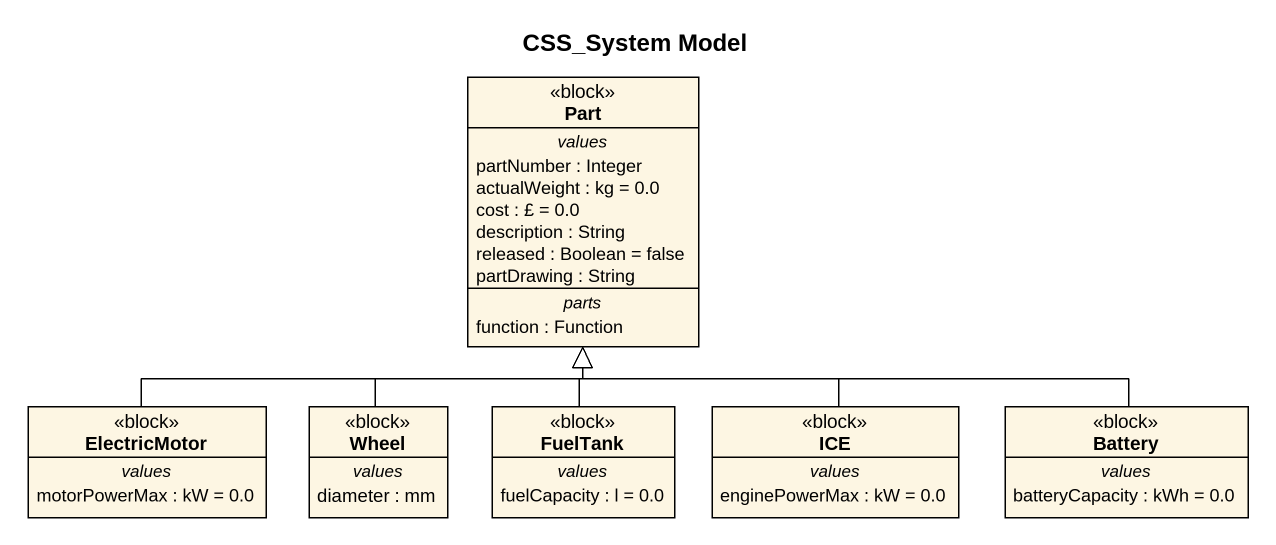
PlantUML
@startuml
title CSS_System Model
hide circle
hide empty members
class Part <<block>> {
  -- values --
  partNumber : Integer
  actualWeight : kg = 0.0
  cost : £ = 0.0
  description : String
  released : Boolean = false
  partDrawing : String
  -- parts --
  function : Function
}
class ElectricMotor <<block>> {
  -- values --
  motorPowerMax : kW = 0.0
}
class Wheel <<block>> {
  -- values --
  diameter : mm
}
class FuelTank <<block>> {
  -- values --
  fuelCapacity : l = 0.0
}
class ICE <<block>> {
  -- values --
  enginePowerMax : kW = 0.0
}
class Battery <<block>> {
  -- values --
  batteryCapacity : kWh = 0.0
}
ElectricMotor -right-|> Part
Wheel -up-|> Part
FuelTank -up-|> Part
ICE -up-|> Part
Battery -left-|> Part
@enduml
